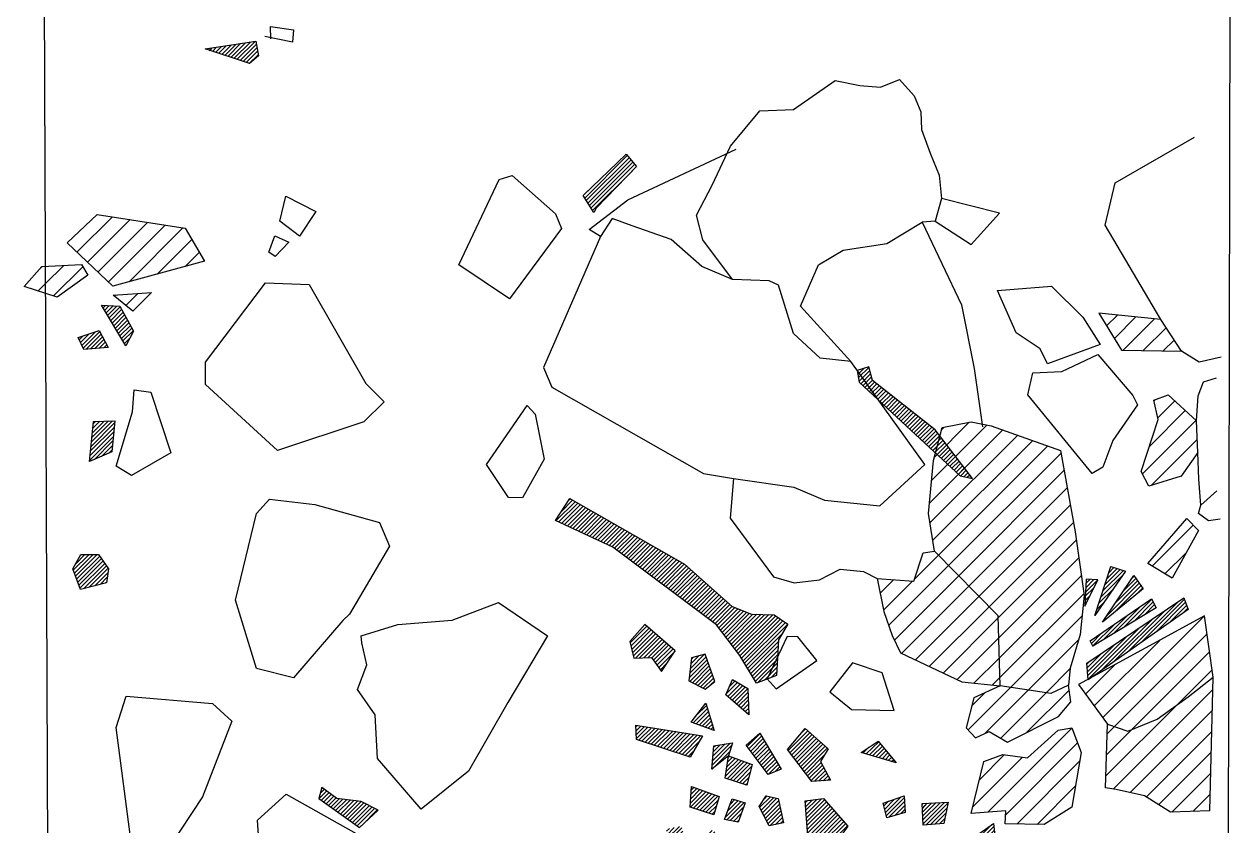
# Model space of a CAD drawing. Header units: metres. Extents: x 0.25 to 1.64, y -20.6 to -15.97.
# Drawn here: x 0.464 to 1.512, y -18.955 to -18.261 of the extents above; entities that cross this region are included whole.
import ezdxf

# ---------------------------------------------------------------- set-up
doc = ezdxf.new("R2010")
doc.units = ezdxf.units.M
doc.header["$LTSCALE"] = 25
doc.header["$MEASUREMENT"] = 0
doc.linetypes.add('STRICHPUNKTX2', pattern=[2, 1, -0.5, 0, -0.5])
doc.layers.get('0').update_dxf_attribs({"linetype": 'CONTINUOUS'})
for name, color, linetype in [('FEUER', 1, 'CONTINUOUS'), ('GRABUNGSGRENZE', 3, 'STRICHPUNKTX2'), ('KNOCHEN', 2, 'CONTINUOUS'), ('KNOCHENSCHRAFF', 2, 'CONTINUOUS'), ('STEINE', 4, 'CONTINUOUS')]:
    doc.layers.add(name, color=color, linetype=linetype)

# ---------------------------------------------------------------- blocks, each defined once
blk = doc.blocks.new('*X0')
at = {"color": 0}
for p, q in [((129.81, -1894.28), (137.09, -1887.01)), ((131.36, -1894.5), (137.58, -1888.28)), ((129.08, -1891.48), (131.26, -1889.29)), ((128.5, -1893.83), (132.81, -1889.51)), ((132.32, -1895.3), (137.76, -1889.87)), ((134.07, -1895.33), (137.4, -1892)), ((132.2, -1906.04), (139.95, -1898.28)), ((133.37, -1906.63), (141.63, -1898.37)), ((135.17, -1906.6), (143.31, -1898.47)), ((137.76, -1905.78), (144.5, -1899.04)), ((139.6, -1905.7), (145.64, -1899.67)), ((141.19, -1905.89), (146.78, -1900.29)), ((132.34, -1904.12), (133.69, -1902.78)), ((142.66, -1906.19), (144.88, -1903.96)), ((145.46, -1905.15), (145.73, -1904.88)), ((145.32, -1907.06), (146.8, -1905.57)), ((128.79, -1911.21), (131.88, -1908.12)), ((129.39, -1912.38), (133.51, -1908.26)), ((135.43, -1913.41), (141.45, -1907.39)), ((135.84, -1911.23), (139.78, -1907.29)), ((136.25, -1909.06), (137.59, -1907.71)), ((136.35, -1914.26), (142.63, -1907.98)), ((130.35, -1913.19), (134.98, -1908.56)), ((132.64, -1912.67), (134.75, -1910.55)), ((138.33, -1914.04), (141.33, -1911.05)), ((127.71, -1926.43), (137.13, -1917.02)), ((127.75, -1924.62), (135.06, -1917.32)), ((128.48, -1927.43), (138.54, -1917.37)), ((128.87, -1921.74), (133, -1917.61)), ((129.98, -1918.86), (130.93, -1917.91)), ((129.26, -1928.43), (138.54, -1919.15)), ((130.03, -1929.42), (137.23, -1922.22)), ((131.52, -1929.7), (135.92, -1925.3)), ((134.5, -1928.48), (134.61, -1928.38))]:
    blk.add_line(p, q, dxfattribs=at)
blk = doc.blocks.new('*X1')
at = {"color": 0}
for p, q in [((139.42, -1851.08), (139.42, -1851.08)), ((140.09, -1852.18), (141.03, -1851.25)), ((140.76, -1853.28), (142.63, -1851.41)), ((141.52, -1854.29), (144.24, -1851.57)), ((143.25, -1854.32), (145.24, -1852.34)), ((144.99, -1854.35), (145.94, -1853.41)), ((144.2, -1858.68), (144.3, -1858.58)), ((144.51, -1860.14), (145.98, -1858.67)), ((143.79, -1862.62), (146.9, -1859.52)), ((143.19, -1865), (147.82, -1860.36)), ((143.94, -1866.01), (147.93, -1862.02)), ((146.51, -1865.21), (146.62, -1865.1)), ((144.04, -1872.98), (147.59, -1869.43)), ((145.14, -1873.65), (146.99, -1871.8)), ((139.77, -1886.09), (148.57, -1877.29)), ((140.78, -1886.85), (148.79, -1878.84)), ((139.02, -1885.07), (144.69, -1879.4)), ((142.3, -1887.1), (149, -1880.4)), ((138.27, -1884.05), (140.8, -1881.53)), ((146.16, -1885), (149.21, -1881.95)), ((128.1, -1887.16), (131.77, -1883.48)), ((128.42, -1885.07), (129.53, -1883.96)), ((129.56, -1887.46), (133.31, -1883.71)), ((130.93, -1887.86), (134.85, -1883.94)), ((133.2, -1887.36), (136.86, -1883.7)), ((140.66, -1892.27), (149.28, -1883.65)), ((140.03, -1891.14), (146.16, -1885)), ((142.12, -1892.58), (149.23, -1885.47)), ((140.09, -1889.31), (142.3, -1887.1)), ((140.15, -1887.48), (140.78, -1886.85)), ((143.51, -1892.96), (149.19, -1887.28)), ((144.59, -1893.64), (149.15, -1889.09)), ((145.72, -1894.28), (149.11, -1890.9)), ((147.55, -1894.22), (149.06, -1892.71))]:
    blk.add_line(p, q, dxfattribs=at)
blk = doc.blocks.new('*X2')
at = {"color": 0}
for p, q in [((124.95, -1865.56), (129.73, -1860.78)), ((125.19, -1863.55), (128.21, -1860.53)), ((125.83, -1861.14), (126.03, -1860.94)), ((124.76, -1867.52), (131.08, -1861.2)), ((124.8, -1869.24), (132.38, -1861.66)), ((125.04, -1870.77), (133.68, -1862.12)), ((125.54, -1872.04), (134.99, -1862.59)), ((126.42, -1872.93), (136.13, -1863.22)), ((127.3, -1873.82), (136.4, -1864.71)), ((128.17, -1874.71), (136.68, -1866.2)), ((129.05, -1875.6), (136.95, -1867.7)), ((129.93, -1876.49), (137.23, -1869.19)), ((130.72, -1877.46), (137.48, -1870.71)), ((123.47, -1874.11), (125.54, -1872.04)), ((130.77, -1879.18), (137.7, -1872.25)), ((121.23, -1878.11), (126.42, -1872.93)), ((120.5, -1875.31), (121.66, -1874.15)), ((120.79, -1876.79), (123.3, -1874.28)), ((121.73, -1879.39), (127.3, -1873.82)), ((122.36, -1880.52), (128.17, -1874.71)), ((130.82, -1880.9), (137.92, -1873.8)), ((123.56, -1881.09), (129.05, -1875.6)), ((130.86, -1882.62), (138.14, -1875.35)), ((124.75, -1881.66), (129.93, -1876.49)), ((125.95, -1882.23), (130.72, -1877.46)), ((131.77, -1883.48), (137.98, -1877.28)), ((127.15, -1882.8), (130.77, -1879.18)), ((133.31, -1883.71), (137.68, -1879.34)), ((128.6, -1883.11), (130.82, -1880.9)), ((134.85, -1883.94), (136.95, -1881.84)), ((130.2, -1883.28), (130.86, -1882.62))]:
    blk.add_line(p, q, dxfattribs=at)
blk = doc.blocks.new('*X3')
at = {"color": 0}
for p, q in [((51.01, -1845.8), (54.07, -1842.74)), ((51.91, -1846.67), (55.6, -1842.99)), ((52.82, -1847.53), (57.12, -1843.23)), ((53.72, -1848.4), (58.65, -1843.47)), ((55.51, -1848.37), (60.17, -1843.71)), ((57.94, -1847.71), (60.94, -1844.71)), ((60.37, -1847.05), (61.6, -1845.82)), ((47.7, -1847.34), (48.01, -1847.04)), ((48.26, -1848.55), (49.86, -1846.95)), ((48.99, -1849.59), (51.51, -1847.07)), ((47.65, -1849.16), (48.26, -1848.55)), ((54.27, -1849.62), (54.38, -1849.51)), ((55.24, -1850.41), (56.27, -1849.39)), ((88.58, -1908.99), (89.42, -1908.15)), ((89.4, -1909.95), (91.34, -1908.01)), ((91.27, -1909.84), (91.31, -1909.8))]:
    blk.add_line(p, q, dxfattribs=at)
blk = doc.blocks.new('*X10')
at = {"color": 0}
for p, q in [((107.21, -1884), (108.16, -1883.06)), ((107.47, -1883.39), (107.93, -1882.93)), ((107.31, -1884.26), (108.38, -1883.18)), ((107.5, -1884.42), (108.61, -1883.31)), ((107.69, -1884.59), (108.83, -1883.44)), ((107.87, -1884.75), (109.05, -1883.58)), ((108.06, -1884.92), (109.06, -1883.92)), ((104.62, -1885.88), (105.48, -1885.03)), ((108.25, -1885.08), (109.08, -1884.26)), ((108.44, -1885.24), (109.09, -1884.59)), ((108.63, -1885.41), (109.11, -1884.93)), ((108.82, -1885.57), (109.13, -1885.27)), ((104.32, -1886.54), (105.56, -1885.3)), ((104.58, -1886.64), (105.65, -1885.57)), ((104.84, -1886.73), (105.73, -1885.84)), ((105.1, -1886.82), (105.81, -1886.11)), ((109.01, -1885.74), (109.14, -1885.61)), ((99.36, -1886.9), (99.49, -1886.77)), ((99.38, -1887.24), (99.79, -1886.82)), ((99.39, -1887.58), (100.1, -1886.87)), ((99.41, -1887.91), (100.41, -1886.92)), ((99.63, -1888.05), (100.71, -1886.97)), ((99.89, -1888.14), (101.02, -1887.01)), ((100.16, -1888.22), (101.32, -1887.06)), ((100.43, -1888.31), (101.63, -1887.11)), ((100.69, -1888.4), (101.93, -1887.16)), ((100.96, -1888.48), (102.24, -1887.21)), ((101.23, -1888.57), (102.55, -1887.25)), ((101.49, -1888.66), (102.85, -1887.3)), ((101.76, -1888.75), (103.16, -1887.35)), ((105.36, -1886.91), (105.9, -1886.38)), ((105.62, -1887.01), (105.98, -1886.65)), ((105.88, -1887.1), (106.06, -1886.92)), ((106.14, -1887.19), (106.14, -1887.19)), ((112.53, -1888.93), (114.24, -1887.23)), ((113.58, -1887.53), (114.05, -1887.06)), ((102.03, -1888.83), (103.46, -1887.4)), ((102.29, -1888.92), (103.77, -1887.44)), ((102.56, -1889.01), (104.07, -1887.49)), ((102.83, -1889.09), (104.38, -1887.54)), ((103.09, -1889.18), (104.69, -1887.59)), ((103.36, -1889.27), (104.99, -1887.64)), ((103.63, -1889.36), (104.86, -1888.12)), ((106.01, -1889.8), (107.51, -1888.3)), ((106.03, -1889.42), (107.09, -1888.36)), ((108.99, -1888.58), (110.1, -1887.48)), ((109.14, -1888.79), (110.23, -1887.7)), ((109.3, -1888.99), (110.36, -1887.92)), ((109.45, -1889.19), (110.49, -1888.14)), ((109.6, -1889.39), (110.63, -1888.37)), ((112.69, -1889.13), (114.42, -1887.4)), ((112.84, -1889.33), (114.61, -1887.56)), ((112.99, -1889.53), (114.8, -1887.73)), ((113.14, -1889.74), (114.98, -1887.9)), ((113.3, -1889.94), (115.17, -1888.06)), ((113.45, -1890.14), (115.36, -1888.23)), ((113.6, -1890.34), (115.54, -1888.4)), ((119.3, -1889.23), (120.37, -1888.17)), ((119.57, -1889.32), (120.53, -1888.36)), ((103.89, -1889.44), (104.37, -1888.97)), ((105.96, -1890.56), (107.49, -1889.03)), ((105.98, -1890.18), (107.65, -1888.51)), ((106.06, -1889.04), (106.67, -1888.43)), ((106.09, -1888.66), (106.25, -1888.5)), ((107.36, -1889.51), (107.45, -1889.42)), ((109.75, -1889.6), (110.76, -1888.59)), ((109.9, -1889.8), (110.89, -1888.81)), ((110.05, -1890), (111.02, -1889.03)), ((110.2, -1890.2), (111.15, -1889.25)), ((113.76, -1890.54), (115.73, -1888.56)), ((113.91, -1890.74), (115.92, -1888.73)), ((114.06, -1890.94), (115.68, -1889.32)), ((119.03, -1889.15), (119.52, -1888.66)), ((119.85, -1889.4), (120.69, -1888.56)), ((120.12, -1889.48), (120.84, -1888.75)), ((120.39, -1889.56), (121, -1888.95)), ((120.66, -1889.65), (121.16, -1889.14)), ((120.93, -1889.73), (121.32, -1889.34)), ((107.1, -1891.19), (108.49, -1889.8)), ((107.16, -1890.77), (108.23, -1889.7)), ((107.23, -1890.35), (107.97, -1889.61)), ((107.25, -1891.38), (108.74, -1889.89)), ((107.29, -1889.93), (107.71, -1889.51)), ((107.52, -1891.47), (109, -1889.99)), ((107.79, -1891.56), (109.26, -1890.09)), ((108.06, -1891.64), (109.37, -1890.32)), ((110.35, -1890.41), (111.28, -1889.47)), ((110.5, -1890.61), (111.42, -1889.7)), ((110.65, -1890.81), (111.55, -1889.92)), ((110.82, -1891), (111.68, -1890.14)), ((111.42, -1890.76), (111.81, -1890.36)), ((114.22, -1891.14), (115.39, -1889.97)), ((114.37, -1891.34), (115.51, -1890.2)), ((114.52, -1891.54), (115.63, -1890.43)), ((121.2, -1889.81), (121.48, -1889.53)), ((121.47, -1889.89), (121.64, -1889.73)), ((121.75, -1889.97), (121.8, -1889.92)), ((108.32, -1891.73), (109.25, -1890.8)), ((108.59, -1891.81), (109.13, -1891.27)), ((114.82, -1891.6), (115.76, -1890.66)), ((115.2, -1891.57), (115.88, -1890.89)), ((115.58, -1891.55), (116, -1891.12)), ((115.95, -1891.52), (116.13, -1891.35)), ((71.94, -1893.11), (72.6, -1892.45)), ((72.04, -1892.66), (72.4, -1892.3)), ((72.14, -1893.26), (72.81, -1892.59)), ((72.16, -1892.18), (72.19, -1892.15)), ((104.09, -1893.49), (105.17, -1892.41)), ((104.09, -1893.84), (105.43, -1892.5)), ((104.11, -1893.11), (104.91, -1892.31)), ((104.13, -1892.74), (104.65, -1892.22)), ((104.15, -1892.36), (104.39, -1892.13)), ((104.36, -1893.93), (105.69, -1892.59)), ((108.86, -1891.9), (109.01, -1891.75)), ((72.35, -1893.41), (73.01, -1892.74)), ((72.56, -1893.55), (73.22, -1892.89)), ((72.77, -1893.7), (73.42, -1893.04)), ((72.97, -1893.85), (73.7, -1893.12)), ((73.18, -1893.99), (74.01, -1893.16)), ((73.39, -1894.14), (74.33, -1893.2)), ((73.59, -1894.28), (74.64, -1893.24)), ((73.8, -1894.43), (74.96, -1893.27)), ((74.01, -1894.58), (75.27, -1893.31)), ((74.22, -1894.72), (75.59, -1893.35)), ((74.42, -1894.87), (75.83, -1893.47)), ((74.63, -1895.02), (76.06, -1893.59)), ((104.62, -1894.01), (105.95, -1892.69)), ((104.89, -1894.1), (106.21, -1892.78)), ((105.16, -1894.18), (106.47, -1892.87)), ((105.43, -1894.27), (106.48, -1893.22)), ((107.1, -1894.72), (108.47, -1893.35)), ((107.23, -1894.94), (108.73, -1893.44)), ((107.31, -1894.16), (108.2, -1893.27)), ((107.51, -1893.6), (107.93, -1893.18)), ((110.09, -1893.85), (111.01, -1892.93)), ((110.21, -1894.09), (111.29, -1893)), ((110.33, -1894.32), (111.57, -1893.07)), ((110.45, -1894.55), (111.71, -1893.29)), ((110.48, -1893.11), (110.72, -1892.86)), ((110.57, -1894.79), (111.78, -1893.58)), ((114.03, -1893.44), (114.2, -1893.27)), ((114.06, -1893.77), (114.61, -1893.22)), ((114.08, -1894.1), (115.02, -1893.17)), ((114.11, -1894.43), (115.42, -1893.11)), ((114.13, -1894.76), (115.69, -1893.2)), ((114.16, -1895.09), (115.86, -1893.38)), ((114.18, -1895.41), (116.03, -1893.57)), ((120.82, -1893.73), (121.22, -1893.33)), ((120.89, -1894.02), (121.75, -1893.15)), ((120.95, -1894.3), (122.28, -1892.97)), ((121.02, -1894.58), (122.6, -1893.01)), ((121.26, -1894.7), (122.61, -1893.35)), ((124.13, -1893.6), (124.21, -1893.52)), ((124.15, -1893.94), (124.58, -1893.5)), ((124.17, -1894.27), (124.95, -1893.49)), ((124.19, -1894.6), (125.32, -1893.47)), ((124.2, -1894.94), (125.69, -1893.45)), ((124.22, -1895.27), (126.06, -1893.43)), ((124.46, -1895.39), (126.35, -1893.5)), ((74.84, -1895.16), (76.29, -1893.71)), ((75.04, -1895.31), (76.53, -1893.83)), ((75.25, -1895.45), (76.76, -1893.95)), ((75.62, -1895.44), (76.99, -1894.07)), ((105.69, -1894.36), (106.34, -1893.71)), ((105.96, -1894.44), (106.2, -1894.21)), ((107.52, -1895), (108.68, -1893.85)), ((107.81, -1895.07), (108.48, -1894.4)), ((110.69, -1895.02), (111.84, -1893.87)), ((110.81, -1895.25), (111.91, -1894.15)), ((110.98, -1895.43), (111.97, -1894.44)), ((114.21, -1895.74), (116.19, -1893.76)), ((114.23, -1896.07), (116.36, -1893.95)), ((114.26, -1896.4), (116.52, -1894.14)), ((114.3, -1896.72), (116.69, -1894.33)), ((114.62, -1896.74), (116.85, -1894.51)), ((121.76, -1894.56), (122.62, -1893.69)), ((122.26, -1894.41), (122.64, -1894.03)), ((124.84, -1895.36), (126.27, -1893.93)), ((125.23, -1895.32), (126.19, -1894.37)), ((102.02, -1895.91), (102.26, -1895.68)), ((102.07, -1896.22), (102.69, -1895.59)), ((102.11, -1896.52), (103.13, -1895.5)), ((102.16, -1896.83), (103.35, -1895.64)), ((108.11, -1895.13), (108.28, -1894.95)), ((111.43, -1895.34), (112.04, -1894.73)), ((111.88, -1895.25), (112.1, -1895.02)), ((114.95, -1896.77), (117.02, -1894.7)), ((115.28, -1896.8), (117.18, -1894.89)), ((115.6, -1896.82), (117.35, -1895.08)), ((115.93, -1896.85), (117.51, -1895.27)), ((116.26, -1896.88), (117.68, -1895.46)), ((125.62, -1895.29), (126.1, -1894.81)), ((126.01, -1895.26), (126.02, -1895.25)), ((126.69, -1899.17), (130.34, -1895.52)), ((127.1, -1898.41), (130.16, -1895.34)), ((102.21, -1897.13), (103.42, -1895.93)), ((102.4, -1897.3), (103.49, -1896.21)), ((102.78, -1897.27), (103.56, -1896.5)), ((103.16, -1897.24), (103.62, -1896.78)), ((105.37, -1896.8), (106.19, -1895.98)), ((105.59, -1896.94), (106.41, -1896.11)), ((105.62, -1896.2), (105.96, -1895.86)), ((105.8, -1897.08), (106.64, -1896.24)), ((106.01, -1897.22), (106.86, -1896.37)), ((106.23, -1897.36), (107.09, -1896.5)), ((106.44, -1897.5), (107.31, -1896.63)), ((106.66, -1897.64), (107.54, -1896.76)), ((116.58, -1896.9), (116.95, -1896.53)), ((125.35, -1898.39), (127.02, -1896.72)), ((126.1, -1900.47), (130.41, -1896.15)), ((126.16, -1897.94), (127.83, -1896.26)), ((126.29, -1899.93), (130.38, -1895.84)), ((126.29, -1900.63), (130.45, -1896.47)), ((126.96, -1897.49), (127.89, -1896.56)), ((127.5, -1897.65), (128.93, -1896.22)), ((103.54, -1897.22), (103.69, -1897.07)), ((107.11, -1897.53), (107.76, -1896.88)), ((112.47, -1898.54), (113.2, -1897.81)), ((112.6, -1898.05), (112.92, -1897.74)), ((120.6, -1897.84), (120.94, -1897.5)), ((120.7, -1898.09), (121.43, -1897.36)), ((120.8, -1898.34), (121.93, -1897.22)), ((120.9, -1898.6), (122.42, -1897.08)), ((121, -1898.85), (122.91, -1896.94)), ((121.1, -1899.1), (123.11, -1897.09)), ((121.39, -1899.17), (123.18, -1897.38)), ((122.32, -1898.59), (123.25, -1897.66)), ((125.03, -1898.01), (125.39, -1897.64)), ((125.07, -1898.31), (126.2, -1897.18)), ((127.76, -1897.04), (127.86, -1896.94)), ((112.39, -1898.97), (113.49, -1897.88)), ((112.68, -1899.04), (113.77, -1897.94)), ((112.97, -1899.1), (114.06, -1898.01)), ((113.27, -1899.16), (114.35, -1898.08)), ((113.56, -1899.22), (114.63, -1898.15)), ((113.85, -1899.28), (114.92, -1898.22)), ((114.14, -1899.34), (115.2, -1898.28)), ((114.43, -1899.41), (115.49, -1898.35)), ((114.73, -1899.47), (115.58, -1898.61)), ((117.02, -1900), (118.34, -1898.68)), ((117.1, -1899.57), (118.11, -1898.56)), ((117.18, -1899.14), (117.87, -1898.45)), ((117.26, -1898.71), (117.63, -1898.33)), ((117.33, -1898.27), (117.4, -1898.21)), ((117.38, -1899.99), (118.58, -1898.8)), ((123.26, -1898), (123.32, -1897.95)), ((124.65, -1904.74), (131.39, -1898.01)), ((124.84, -1904.91), (131.54, -1898.21)), ((125.03, -1905.08), (131.7, -1898.41)), ((125.21, -1905.25), (131.85, -1898.6)), ((125.83, -1904.98), (132.01, -1898.8)), ((126.48, -1900.79), (128.83, -1898.44)), ((103.84, -1900.46), (104.99, -1899.3)), ((103.85, -1900.09), (104.59, -1899.36)), ((103.87, -1899.72), (104.18, -1899.41)), ((104.05, -1900.59), (105.4, -1899.25)), ((104.32, -1900.68), (105.4, -1899.6)), ((115.02, -1899.53), (115.36, -1899.19)), ((117.93, -1899.8), (118.81, -1898.91)), ((118.47, -1899.61), (119.05, -1899.03)), ((119.01, -1899.42), (119.29, -1899.15)), ((121.99, -1900.69), (123.19, -1899.49)), ((122.08, -1900.95), (123.49, -1899.54)), ((122.32, -1900.01), (122.88, -1899.44)), ((122.33, -1901.05), (123.79, -1899.59)), ((122.58, -1901.16), (124.1, -1899.64)), ((122.84, -1901.26), (124.4, -1899.69)), ((126.5, -1904.67), (132.16, -1899)), ((130.41, -1901.11), (132.32, -1899.2)), ((104.58, -1900.78), (105.33, -1900.03)), ((104.84, -1900.87), (105.25, -1900.46)), ((105.11, -1900.96), (105.18, -1900.88)), ((105.47, -1903.07), (108.33, -1900.21)), ((105.72, -1903.17), (108.41, -1900.48)), ((105.98, -1903.27), (108.5, -1900.74)), ((117.04, -1903.87), (120.62, -1900.29)), ((117.36, -1903.91), (120.84, -1900.43)), ((117.56, -1904.41), (121.19, -1900.78)), ((117.68, -1903.94), (121.05, -1900.56)), ((119.53, -1901.03), (120.4, -1900.15)), ((123.09, -1901.36), (124.29, -1900.15)), ((123.34, -1901.46), (124.11, -1900.69)), ((124.47, -1904.58), (128.48, -1900.56)), ((126.68, -1900.95), (126.89, -1900.74)), ((105.22, -1902.96), (106.68, -1901.51)), ((106.23, -1903.37), (108.59, -1901.01)), ((106.48, -1903.47), (108.67, -1901.28)), ((106.74, -1903.57), (108.76, -1901.55)), ((106.99, -1903.67), (108.84, -1901.81)), ((123.09, -1903.83), (125.24, -1901.69)), ((123.22, -1904.06), (125.51, -1901.76)), ((123.49, -1904.14), (125.79, -1901.84)), ((123.59, -1901.56), (123.93, -1901.22)), ((123.77, -1904.22), (126.06, -1901.92)), ((123.93, -1902.64), (124.96, -1901.61)), ((104.97, -1902.86), (104.98, -1902.85)), ((107.24, -1903.77), (108.93, -1902.08)), ((107.5, -1903.87), (109.02, -1902.35)), ((108.57, -1903.15), (109.1, -1902.62)), ((115.44, -1903.7), (116.62, -1902.53)), ((115.54, -1903.25), (116.26, -1902.53)), ((115.67, -1902.77), (115.91, -1902.53)), ((115.76, -1903.74), (116.97, -1902.53)), ((116.08, -1903.77), (117.33, -1902.52)), ((116.4, -1903.81), (117.68, -1902.52)), ((116.63, -1906.4), (120.88, -1902.15)), ((116.72, -1903.84), (118.15, -1902.41)), ((116.94, -1905.74), (120.2, -1902.48)), ((117, -1906.39), (120.96, -1902.43)), ((117.25, -1905.08), (119.3, -1903.03)), ((117.57, -1906.17), (121.03, -1902.71)), ((118.14, -1905.95), (121.11, -1902.98)), ((127.16, -1904.36), (129.16, -1902.35)), ((127.82, -1904.05), (129.21, -1902.66)), ((128.48, -1903.74), (129.25, -1902.97)), ((118.72, -1905.73), (121.19, -1903.26)), ((120.13, -1904.67), (121.27, -1903.53)), ((124.04, -1904.3), (125.07, -1903.26)), ((124.28, -1904.41), (125.43, -1903.26)), ((129.14, -1903.44), (129.29, -1903.28))]:
    blk.add_line(p, q, dxfattribs=at)
blk = doc.blocks.new('*X11')
at = {"color": 0}
for p, q in [((118.57, -1856.38), (119.09, -1855.86)), ((118.61, -1856.69), (119.54, -1855.76)), ((118.52, -1856.08), (118.58, -1856.02)), ((118.66, -1857), (119.62, -1856.04)), ((118.82, -1857.19), (119.69, -1856.32)), ((119, -1857.36), (119.76, -1856.6)), ((119.18, -1857.53), (119.84, -1856.88)), ((119.37, -1857.7), (120.03, -1857.04)), ((119.55, -1857.88), (120.22, -1857.2)), ((119.73, -1858.05), (120.42, -1857.36)), ((119.91, -1858.22), (120.62, -1857.51)), ((120.1, -1858.39), (120.82, -1857.67)), ((120.28, -1858.56), (121.01, -1857.82)), ((120.46, -1858.73), (121.21, -1857.98)), ((120.65, -1858.9), (121.41, -1858.14)), ((120.83, -1859.07), (121.61, -1858.29)), ((121.01, -1859.24), (121.81, -1858.45)), ((121.2, -1859.41), (122, -1858.6)), ((121.38, -1859.58), (122.2, -1858.76)), ((121.56, -1859.75), (122.4, -1858.91)), ((121.74, -1859.92), (122.6, -1859.07)), ((121.93, -1860.09), (122.79, -1859.23)), ((122.11, -1860.26), (122.99, -1859.38)), ((122.29, -1860.43), (123.19, -1859.54)), ((122.48, -1860.6), (123.39, -1859.69)), ((122.66, -1860.77), (123.59, -1859.85)), ((122.84, -1860.95), (123.78, -1860.01)), ((123.03, -1861.12), (123.98, -1860.16)), ((123.21, -1861.29), (124.18, -1860.32)), ((123.39, -1861.46), (124.38, -1860.47)), ((123.57, -1861.63), (124.57, -1860.63)), ((123.76, -1861.8), (124.77, -1860.78)), ((123.94, -1861.97), (124.97, -1860.94)), ((124.12, -1862.14), (125.17, -1861.1)), ((124.31, -1862.31), (125.34, -1861.27)), ((124.49, -1862.48), (125.49, -1861.48)), ((124.68, -1862.65), (125.65, -1861.68)), ((124.86, -1862.82), (125.8, -1861.88)), ((125.05, -1862.98), (125.95, -1862.08)), ((125.23, -1863.15), (126.11, -1862.28)), ((125.42, -1863.32), (126.26, -1862.48)), ((125.6, -1863.49), (126.41, -1862.68)), ((125.79, -1863.66), (126.57, -1862.88)), ((125.97, -1863.83), (126.72, -1863.08)), ((126.16, -1864), (126.87, -1863.28)), ((126.34, -1864.16), (127.03, -1863.48)), ((126.53, -1864.33), (127.18, -1863.68)), ((126.71, -1864.5), (127.33, -1863.88)), ((126.9, -1864.67), (127.48, -1864.08)), ((127.08, -1864.84), (127.64, -1864.28)), ((127.27, -1865.01), (127.79, -1864.48)), ((127.47, -1865.16), (127.94, -1864.68)), ((127.76, -1865.23), (128.1, -1864.88)), ((128.04, -1865.29), (128.25, -1865.08)), ((128.33, -1865.36), (128.4, -1865.29)), ((92.47, -1869.04), (94.12, -1867.4)), ((92.92, -1868.24), (93.89, -1867.27)), ((93.57, -1867.24), (93.67, -1867.14)), ((92.71, -1869.15), (94.34, -1867.53)), ((92.96, -1869.27), (94.57, -1867.65)), ((93.2, -1869.38), (94.79, -1867.78)), ((93.44, -1869.49), (95.02, -1867.91)), ((93.68, -1869.61), (95.24, -1868.04)), ((93.92, -1869.72), (95.47, -1868.17)), ((94.16, -1869.83), (95.69, -1868.3)), ((94.4, -1869.95), (95.91, -1868.43)), ((94.64, -1870.06), (96.14, -1868.56)), ((94.88, -1870.17), (96.36, -1868.69)), ((95.12, -1870.28), (96.59, -1868.81)), ((95.36, -1870.4), (96.81, -1868.94)), ((95.6, -1870.51), (97.04, -1869.07)), ((95.84, -1870.62), (97.26, -1869.2)), ((96.08, -1870.74), (97.49, -1869.33)), ((96.32, -1870.85), (97.71, -1869.46)), ((96.56, -1870.96), (97.94, -1869.59)), ((96.8, -1871.08), (98.16, -1869.72)), ((97.04, -1871.19), (98.39, -1869.85)), ((97.28, -1871.3), (98.61, -1869.97)), ((97.5, -1871.44), (98.84, -1870.1)), ((97.7, -1871.59), (99.06, -1870.23)), ((97.9, -1871.74), (99.28, -1870.36)), ((98.11, -1871.89), (99.51, -1870.49)), ((98.31, -1872.05), (99.73, -1870.62)), ((98.51, -1872.2), (99.96, -1870.75)), ((98.71, -1872.35), (100.18, -1870.88)), ((98.91, -1872.5), (100.41, -1871.01)), ((99.12, -1872.65), (100.63, -1871.13)), ((99.32, -1872.8), (100.86, -1871.26)), ((99.52, -1872.96), (101.08, -1871.39)), ((99.72, -1873.11), (101.31, -1871.52)), ((99.92, -1873.26), (101.53, -1871.65)), ((100.13, -1873.41), (101.76, -1871.78)), ((100.33, -1873.56), (101.98, -1871.91)), ((100.53, -1873.71), (102.2, -1872.04)), ((100.73, -1873.86), (102.43, -1872.17)), ((100.93, -1874.02), (102.65, -1872.29)), ((101.14, -1874.17), (102.88, -1872.42)), ((101.34, -1874.32), (103.1, -1872.55)), ((101.54, -1874.47), (103.33, -1872.68)), ((101.74, -1874.62), (103.55, -1872.81)), ((101.94, -1874.77), (103.74, -1872.98)), ((102.15, -1874.93), (103.93, -1873.14)), ((102.35, -1875.08), (104.12, -1873.31)), ((102.55, -1875.23), (104.3, -1873.47)), ((102.75, -1875.38), (104.49, -1873.64)), ((139.77, -1875.13), (141.54, -1873.36)), ((139.94, -1874.61), (141.27, -1873.28)), ((140.11, -1874.09), (141, -1873.19)), ((140.27, -1873.57), (140.73, -1873.11)), ((140.44, -1873.05), (140.46, -1873.02)), ((102.95, -1875.53), (104.68, -1873.81)), ((103.16, -1875.68), (104.87, -1873.97)), ((103.36, -1875.83), (105.05, -1874.14)), ((103.56, -1875.99), (105.24, -1874.3)), ((103.76, -1876.14), (105.43, -1874.47)), ((103.96, -1876.29), (105.62, -1874.63)), ((138.26, -1875.22), (139.32, -1874.17)), ((138.28, -1874.85), (139, -1874.13)), ((138.29, -1874.49), (138.67, -1874.11)), ((138.31, -1874.12), (138.33, -1874.1)), ((139.6, -1875.65), (141.5, -1873.76)), ((140.13, -1877.25), (142.92, -1874.46)), ((140.63, -1877.1), (143.06, -1874.67)), ((140.84, -1876.18), (142.77, -1874.25)), ((141.55, -1875.12), (142.63, -1874.04)), ((142.26, -1874.06), (142.48, -1873.84)), ((104.17, -1876.44), (105.81, -1874.8)), ((104.37, -1876.59), (105.99, -1874.97)), ((104.57, -1876.74), (106.18, -1875.13)), ((104.77, -1876.9), (106.37, -1875.3)), ((104.97, -1877.05), (106.56, -1875.46)), ((105.18, -1877.2), (106.74, -1875.63)), ((105.38, -1877.35), (106.93, -1875.8)), ((138.23, -1875.96), (138.65, -1875.54)), ((138.25, -1875.59), (138.99, -1874.85)), ((139.43, -1876.18), (140.71, -1874.9)), ((142.55, -1875.53), (143.21, -1874.88)), ((143.12, -1879.56), (146.83, -1875.85)), ((105.58, -1877.5), (107.12, -1875.96)), ((105.78, -1877.65), (107.31, -1876.13)), ((105.98, -1877.8), (107.49, -1876.29)), ((106.19, -1877.96), (107.68, -1876.46)), ((106.37, -1878.12), (107.93, -1876.57)), ((106.53, -1878.32), (108.18, -1876.66)), ((106.68, -1878.52), (108.44, -1876.76)), ((106.84, -1878.72), (108.69, -1876.86)), ((138.22, -1876.33), (138.32, -1876.23)), ((139.26, -1876.7), (139.93, -1876.03)), ((140.66, -1878.84), (143.03, -1876.47)), ((140.73, -1881.24), (145.18, -1876.8)), ((141.55, -1878.3), (144, -1875.85)), ((141.92, -1880.4), (146.27, -1876.06)), ((142.45, -1877.76), (144.12, -1876.08)), ((143.34, -1877.21), (144.24, -1876.31)), ((144.24, -1876.67), (144.37, -1876.54)), ((144.31, -1878.72), (146.93, -1876.11)), ((145.5, -1877.88), (147.02, -1876.37)), ((146.7, -1877.04), (147.11, -1876.63)), ((106.99, -1878.92), (108.95, -1876.96)), ((107.14, -1879.12), (109.2, -1877.06)), ((107.3, -1879.32), (109.48, -1877.14)), ((107.45, -1879.52), (109.83, -1877.14)), ((107.61, -1879.72), (110.17, -1877.15)), ((107.76, -1879.92), (110.52, -1877.16)), ((107.92, -1880.12), (110.86, -1877.17)), ((108.07, -1880.31), (111.21, -1877.18)), ((108.22, -1880.51), (111.46, -1877.28)), ((108.38, -1880.71), (111.67, -1877.42)), ((108.51, -1880.94), (111.88, -1877.56)), ((108.64, -1881.16), (112.09, -1877.71)), ((108.77, -1881.38), (112.3, -1877.85)), ((139.1, -1877.22), (139.14, -1877.17)), ((139.53, -1882.09), (144.08, -1877.54)), ((139.76, -1879.38), (141.9, -1877.24)), ((98.86, -1879.63), (100.31, -1878.17)), ((98.93, -1879.91), (100.5, -1878.34)), ((99, -1880.19), (100.69, -1878.5)), ((99.07, -1880.47), (100.88, -1878.67)), ((99.14, -1880.76), (101.07, -1878.83)), ((108.91, -1881.6), (112.48, -1878.02)), ((109.04, -1881.82), (111.98, -1878.88)), ((138.48, -1882.78), (142.99, -1878.27)), ((138.77, -1879.66), (139.64, -1878.79)), ((138.88, -1879.91), (140.77, -1878.02)), ((99.32, -1880.93), (101.26, -1879)), ((99.69, -1880.92), (101.44, -1879.16)), ((100.05, -1880.91), (101.63, -1879.33)), ((100.42, -1880.89), (101.82, -1879.49)), ((100.75, -1880.92), (102.01, -1879.66)), ((100.89, -1881.13), (102.2, -1879.82)), ((101.04, -1881.33), (102.39, -1879.99)), ((109.17, -1882.04), (111.68, -1879.53)), ((109.3, -1882.26), (111.66, -1879.9)), ((138.43, -1882.12), (140.8, -1879.75)), ((138.46, -1882.45), (141.9, -1879.01)), ((101.19, -1881.54), (102.57, -1880.15)), ((101.34, -1881.75), (102.75, -1880.33)), ((104.03, -1882.24), (105.44, -1880.83)), ((104.08, -1881.83), (105.27, -1880.64)), ((104.13, -1881.43), (104.79, -1880.77)), ((104.18, -1881.02), (104.31, -1880.89)), ((109.44, -1882.48), (111.64, -1880.28)), ((109.57, -1882.7), (111.63, -1880.65)), ((109.7, -1882.92), (111.61, -1881.02)), ((138.41, -1881.79), (139.71, -1880.49)), ((101.48, -1881.95), (102.08, -1881.35)), ((103.97, -1882.64), (105.53, -1881.09)), ((104.02, -1882.95), (105.62, -1881.35)), ((104.25, -1883.07), (105.71, -1881.61)), ((104.49, -1883.19), (105.8, -1881.87)), ((109.92, -1883.06), (111.59, -1881.39)), ((110.5, -1882.84), (111.57, -1881.76)), ((111.07, -1882.62), (111.56, -1882.13)), ((138.39, -1881.47), (138.62, -1881.23)), ((104.73, -1883.3), (105.9, -1882.13)), ((104.96, -1883.42), (105.99, -1882.4)), ((105.2, -1883.54), (106.08, -1882.66)), ((105.89, -1883.2), (106.17, -1882.92))]:
    blk.add_line(p, q, dxfattribs=at)
blk = doc.blocks.new('*X12')
at = {"color": 0}
for p, q in [((64.59, -1829.04), (66.01, -1827.62)), ((64.85, -1829.13), (66.43, -1827.56)), ((62.2, -1828.25), (62.25, -1828.2)), ((62.46, -1828.34), (62.67, -1828.14)), ((62.73, -1828.43), (63.08, -1828.07)), ((62.99, -1828.52), (63.5, -1828.01)), ((63.26, -1828.6), (63.92, -1827.94)), ((63.53, -1828.69), (64.34, -1827.88)), ((63.79, -1828.78), (64.76, -1827.82)), ((64.06, -1828.87), (65.17, -1827.75)), ((64.32, -1828.96), (65.59, -1827.69)), ((65.12, -1829.22), (66.53, -1827.81)), ((65.39, -1829.31), (66.58, -1828.11)), ((65.65, -1829.39), (66.63, -1828.41)), ((65.92, -1829.48), (66.68, -1828.72)), ((94.94, -1841.12), (98.62, -1837.44)), ((95.07, -1841.34), (98.78, -1837.63)), ((95.21, -1841.56), (98.95, -1837.82)), ((95.35, -1841.77), (99.11, -1838.01)), ((95.48, -1841.99), (99.28, -1838.2)), ((95.62, -1842.21), (99.06, -1838.77)), ((94.8, -1840.9), (95.23, -1840.47)), ((53.13, -1850.4), (53.14, -1850.39)), ((53.27, -1850.62), (53.47, -1850.41)), ((53.4, -1850.84), (53.8, -1850.43)), ((53.53, -1851.06), (54.14, -1850.46)), ((53.66, -1851.28), (54.47, -1850.48)), ((53.8, -1851.5), (54.75, -1850.55)), ((53.93, -1851.72), (54.87, -1850.78)), ((54.06, -1851.95), (55, -1851.01)), ((54.19, -1852.17), (55.12, -1851.24)), ((54.33, -1852.39), (55.25, -1851.46)), ((54.46, -1852.61), (55.38, -1851.69)), ((51.43, -1853.87), (52.6, -1852.7)), ((51.55, -1854.1), (52.98, -1852.67)), ((54.59, -1852.83), (55.5, -1851.92)), ((54.72, -1853.05), (55.63, -1852.15)), ((54.85, -1853.27), (55.75, -1852.37)), ((54.99, -1853.49), (55.88, -1852.6)), ((51.2, -1853.4), (51.53, -1853.06)), ((51.31, -1853.63), (52.07, -1852.88)), ((51.8, -1854.21), (53.1, -1852.91)), ((52.18, -1854.18), (53.22, -1853.14)), ((52.56, -1854.15), (53.34, -1853.37)), ((52.94, -1854.12), (53.46, -1853.6)), ((53.33, -1854.09), (53.58, -1853.84)), ((55.12, -1853.72), (55.56, -1853.27)), ((52.19, -1863.01), (54.23, -1860.97)), ((52.23, -1862.62), (54.26, -1860.58)), ((52.27, -1862.22), (54.09, -1860.4)), ((52.31, -1861.83), (53.73, -1860.41)), ((52.35, -1861.44), (53.37, -1860.42)), ((52.38, -1861.05), (53, -1860.43)), ((52.42, -1860.65), (52.64, -1860.44)), ((52.11, -1863.8), (54.16, -1861.75)), ((52.15, -1863.4), (54.19, -1861.36)), ((52.52, -1863.74), (54.12, -1862.14)), ((53.14, -1863.48), (54.09, -1862.53)), ((53.75, -1863.22), (54.05, -1862.92)), ((50.69, -1873.34), (52.06, -1871.98)), ((50.79, -1873.6), (52.41, -1871.98)), ((50.87, -1872.81), (51.7, -1871.98)), ((50.89, -1873.86), (52.77, -1871.98)), ((50.98, -1874.12), (52.98, -1872.12)), ((51.08, -1874.37), (53.13, -1872.32)), ((51.17, -1874.63), (53.28, -1872.53)), ((51.27, -1874.89), (53.42, -1872.74)), ((51.59, -1874.92), (53.57, -1872.94)), ((52.06, -1874.8), (53.72, -1873.15)), ((52.54, -1874.68), (53.7, -1873.52)), ((53.01, -1874.56), (53.63, -1873.94)), ((53.48, -1874.44), (53.56, -1874.36))]:
    blk.add_line(p, q, dxfattribs=at)

msp = doc.modelspace()

# ---------------------------------------------------------------- linework, layer by layer
at = {"layer": 'FEUER'}
msp.add_lwpolyline([(1.4903, -18.9417), (1.493, -18.8259), (1.4857, -18.7728)], dxfattribs=at)
at = {"layer": 'GRABUNGSGRENZE'}
for points in [[(0.4743, -16.2604), (0.4905, -20.5987)], [(1.5118, -16.3041), (1.5024, -20.6026)]]:
    msp.add_lwpolyline(points, dxfattribs=at)
at = {"layer": 'KNOCHEN'}
for points in [[(0.6777, -18.2734), (0.6776, -18.2627), (0.6975, -18.2657), (0.6966, -18.2764), (0.6726, -18.2714)], [(0.6211, -18.2822), (0.6649, -18.2755), (0.667, -18.2882), (0.6594, -18.2949), (0.6211, -18.2822)], [(0.5523, -18.5391), (0.5313, -18.5039), (0.5471, -18.5049), (0.5589, -18.5263), (0.5523, -18.5391)], [(0.537, -18.5407), (0.5161, -18.5422), (0.511, -18.532), (0.5293, -18.5259), (0.537, -18.5407)], [(1.2849, -18.654), (1.2526, -18.6117), (1.1984, -18.569), (1.1953, -18.5573), (1.1851, -18.5604), (1.1867, -18.5706), (1.2435, -18.6235), (1.2742, -18.6515), (1.2849, -18.654)], [(0.5403, -18.631), (0.521, -18.6392), (0.5244, -18.6045), (0.5428, -18.6039), (0.5403, -18.631)], [(0.9242, -18.6902), (0.9364, -18.6712), (1.0356, -18.7281), (1.077, -18.7648), (1.0938, -18.7713), (1.1132, -18.7718), (1.125, -18.7799), (1.1169, -18.7937), (1.1154, -18.8244), (1.0981, -18.831), (1.0837, -18.8071), (1.0633, -18.7806), (0.9738, -18.7135), (0.9242, -18.6902)], [(0.5355, -18.7443), (0.5131, -18.7499), (0.5064, -18.7321), (0.5135, -18.7198), (0.5288, -18.7198), (0.5375, -18.732), (0.5355, -18.7443)], [(1.3908, -18.7726), (1.4045, -18.7302), (1.4173, -18.7342), (1.3908, -18.7726)], [(1.3821, -18.7644), (1.3933, -18.7415), (1.3831, -18.741), (1.3821, -18.7644)], [(1.3975, -18.7782), (1.4244, -18.7378), (1.4326, -18.7495), (1.3975, -18.7782)], [(1.3849, -18.8282), (1.3838, -18.8139), (1.4678, -18.7571), (1.4714, -18.7673), (1.3849, -18.8282)], [(1.3889, -18.7991), (1.3868, -18.7945), (1.4398, -18.7582), (1.4439, -18.7658), (1.3889, -18.7991)], [(1.0276, -18.8032), (1.0015, -18.7803), (0.9883, -18.7951), (0.9919, -18.8094), (1.0072, -18.8088), (1.0159, -18.821), (1.0276, -18.8032)], [(1.0619, -18.8296), (1.0536, -18.8061), (1.0419, -18.8092), (1.0394, -18.8291), (1.0537, -18.8363), (1.0619, -18.8296)], [(1.0915, -18.8586), (1.0716, -18.8413), (1.0772, -18.828), (1.0904, -18.8356), (1.0915, -18.8586)], [(1.0615, -18.872), (1.0415, -18.8649), (1.0543, -18.8485), (1.0615, -18.872)], [(1.0406, -18.895), (0.9941, -18.8798), (0.9936, -18.8675), (1.0513, -18.8766), (1.0406, -18.895)], [(1.1458, -18.9161), (1.1248, -18.8886), (1.14, -18.8702), (1.16, -18.888), (1.1534, -18.8988), (1.1621, -18.9151), (1.1458, -18.9161)], [(1.0595, -18.9056), (1.061, -18.8852), (1.0773, -18.8826), (1.0738, -18.8939), (1.0595, -18.9056)], [(1.1192, -18.9055), (1.108, -18.9101), (1.089, -18.8846), (1.1008, -18.8744), (1.1192, -18.9055)], [(1.2187, -18.9001), (1.1886, -18.891), (1.2033, -18.8813), (1.2187, -18.9001)], [(1.0942, -18.9015), (1.0897, -18.9193), (1.0708, -18.9133), (1.0738, -18.8939), (1.0942, -18.9015)], [(0.7708, -18.9411), (0.756, -18.9335), (0.735, -18.931), (0.7218, -18.9213), (0.7192, -18.931), (0.7545, -18.9559), (0.7708, -18.9411)], [(1.0611, -18.9449), (1.0407, -18.9383), (1.0417, -18.9205), (1.0657, -18.9291), (1.0611, -18.9449)], [(1.0703, -18.949), (1.0769, -18.9311), (1.0882, -18.9346), (1.0821, -18.9515), (1.0703, -18.949)], [(1.1214, -18.9519), (1.1091, -18.9545), (1.1004, -18.9377), (1.1065, -18.9285), (1.1167, -18.931), (1.1214, -18.9519)], [(1.1428, -18.9672), (1.1402, -18.933), (1.156, -18.9309), (1.177, -18.9548), (1.1668, -18.9691), (1.1428, -18.9672)], [(1.2107, -18.9476), (1.2076, -18.9348), (1.2259, -18.9287), (1.2265, -18.9429), (1.2107, -18.9476)], [(1.2423, -18.9541), (1.2412, -18.9353), (1.2637, -18.9342), (1.2602, -18.9526), (1.2423, -18.9541)], [(1.267, -19.0097), (1.2603, -19.0041), (1.2786, -18.9699), (1.303, -18.9524), (1.3046, -18.9652), (1.267, -19.0097)]]:
    msp.add_lwpolyline(points, dxfattribs=at)
msp.add_lwpolyline([(0.9572, -18.4237), (0.948, -18.4089), (0.9851, -18.3731), (0.9943, -18.3838), (0.9592, -18.4201)], close=True, dxfattribs=at)
at = {"layer": 'STEINE'}
for points in [[(1.0773, -18.4816), (1.0517, -18.4474), (1.046, -18.426), (1.0597, -18.4), (1.0754, -18.3662), (1.1009, -18.3356), (1.1299, -18.3345), (1.1661, -18.3094), (1.1875, -18.3139), (1.2054, -18.3154), (1.2217, -18.3087), (1.2345, -18.3229), (1.2402, -18.3367), (1.2407, -18.352), (1.2484, -18.3724), (1.2561, -18.3913), (1.2582, -18.4117), (1.2527, -18.4311), (1.2414, -18.4321)], [(1.4999, -18.5488), (1.4811, -18.5534), (1.4657, -18.5438), (1.4478, -18.5163), (1.3996, -18.4348), (1.4082, -18.398), (1.477, -18.3585)], [(0.9629, -18.4446), (0.9531, -18.4385), (0.9868, -18.4129), (1.0805, -18.3688)], [(0.8844, -18.4984), (0.8405, -18.4689), (0.8755, -18.3953), (0.8867, -18.3917), (0.924, -18.4248), (0.9292, -18.4376), (0.8844, -18.4984)], [(0.7026, -18.4443), (0.6857, -18.4311), (0.6908, -18.4096), (0.7168, -18.4228), (0.7026, -18.4443)], [(1.2527, -18.4311), (1.2838, -18.4514), (1.3083, -18.4243), (1.2582, -18.4117)], [(0.541, -18.4876), (0.5016, -18.4499), (0.5275, -18.4254), (0.6036, -18.4374), (0.6205, -18.4659), (0.541, -18.4876)], [(0.973, -18.4288), (0.9629, -18.4446), (0.9137, -18.558), (0.9209, -18.5748), (1.0522, -18.6495), (1.0782, -18.654), (1.1303, -18.6615), (1.1569, -18.6727), (1.2048, -18.6777), (1.2435, -18.6418), (1.1795, -18.5527), (1.153, -18.5497), (1.1299, -18.5284), (1.1171, -18.4865), (1.1089, -18.483), (1.0773, -18.4816), (1.0507, -18.4704), (1.0241, -18.447), (0.9904, -18.4353), (0.973, -18.4288)], [(1.1795, -18.5527), (1.136, -18.5049), (1.1517, -18.4691), (1.1731, -18.4563), (1.2109, -18.4506), (1.2414, -18.4321), (1.2753, -18.5035), (1.2862, -18.5586), (1.2934, -18.6091)], [(0.6817, -18.4617), (0.6761, -18.4581), (0.6812, -18.4438), (0.6934, -18.4494), (0.6817, -18.4617)], [(0.493, -18.4969), (0.4644, -18.4878), (0.4797, -18.4704), (0.5139, -18.4688), (0.5195, -18.4779), (0.493, -18.4969)], [(0.6837, -18.6296), (0.6213, -18.5726), (0.6213, -18.5532), (0.6731, -18.4847), (0.7109, -18.4861), (0.7601, -18.5717), (0.776, -18.5875), (0.7582, -18.6049), (0.6837, -18.6296)], [(0.5584, -18.509), (0.5415, -18.4952), (0.5747, -18.4931), (0.5584, -18.509)], [(1.3499, -18.5548), (1.3433, -18.5416), (1.3228, -18.5278), (1.3064, -18.4911), (1.3533, -18.4874), (1.3804, -18.5144), (1.3953, -18.5379), (1.3499, -18.5548)], [(1.4478, -18.5163), (1.3942, -18.5108), (1.4137, -18.5429), (1.4657, -18.5438)], [(1.3885, -18.6496), (1.3327, -18.5814), (1.3372, -18.5625), (1.3622, -18.5614), (1.3933, -18.5465), (1.4235, -18.5822), (1.4276, -18.5903), (1.4062, -18.621), (1.3976, -18.644), (1.3885, -18.6496)], [(1.4824, -18.6769), (1.4808, -18.6545), (1.4798, -18.6315), (1.4787, -18.604), (1.4801, -18.5825), (1.4847, -18.5703), (1.4959, -18.5667)], [(0.5439, -18.6432), (0.5581, -18.5962), (0.5596, -18.5773), (0.5739, -18.5793), (0.5914, -18.6318), (0.5572, -18.6513), (0.5439, -18.6432)], [(0.8995, -18.5907), (0.9066, -18.5983), (0.9144, -18.6371), (0.8956, -18.6708), (0.8833, -18.6704), (0.8644, -18.6418), (0.8995, -18.5907)], [(1.4798, -18.6315), (1.4655, -18.652), (1.4375, -18.6607), (1.4308, -18.648), (1.4455, -18.603), (1.4419, -18.5862), (1.4541, -18.5816), (1.4787, -18.604)], [(1.2519, -18.7168), (1.2467, -18.6842), (1.2512, -18.6383), (1.2587, -18.6097), (1.2837, -18.605), (1.3011, -18.6085), (1.3609, -18.6298), (1.3738, -18.7002), (1.3816, -18.7553), (1.3781, -18.789), (1.3695, -18.8181), (1.368, -18.8329), (1.3527, -18.84), (1.3088, -18.8335), (1.3071, -18.7728), (1.2519, -18.7168)], [(1.0782, -18.654), (1.0753, -18.6882), (1.1126, -18.7391), (1.1305, -18.7442), (1.1525, -18.7416), (1.1703, -18.7324), (1.1907, -18.7343), (1.2025, -18.7404), (1.2341, -18.7429), (1.2422, -18.7184), (1.2519, -18.7168)], [(0.6975, -18.8265), (0.6653, -18.8184), (0.6473, -18.7593), (0.6655, -18.6842), (0.6767, -18.6719), (0.716, -18.6764), (0.7717, -18.6921), (0.7804, -18.7125), (0.7458, -18.7713), (0.7402, -18.7769), (0.6975, -18.8265), (0.6653, -18.8184)], [(1.4993, -18.6891), (1.4891, -18.6907), (1.4804, -18.6841), (1.4824, -18.6769), (1.4962, -18.6646)], [(1.4576, -18.7403), (1.4366, -18.7276), (1.4702, -18.6887), (1.4804, -18.6989), (1.4576, -18.7403)], [(1.2025, -18.7404), (1.2081, -18.769), (1.2153, -18.7899), (1.2225, -18.8047), (1.2757, -18.83), (1.3088, -18.8335)], [(0.768, -18.8584), (0.7527, -18.8365), (0.7608, -18.8151), (0.7566, -18.7962), (0.7561, -18.7901), (0.7877, -18.7803), (0.8346, -18.7766), (0.8749, -18.7612), (0.9173, -18.7902), (0.8828, -18.8479), (0.8488, -18.9072), (0.808, -18.94), (0.7702, -18.8962), (0.768, -18.8584), (0.7527, -18.8365)], [(1.4857, -18.7728), (1.3767, -18.8323), (1.4018, -18.8665), (1.4192, -18.8725), (1.4446, -18.8623), (1.4716, -18.8428), (1.493, -18.8259)], [(1.1501, -18.8115), (1.1337, -18.7911), (1.1245, -18.7907), (1.1073, -18.8274), (1.1149, -18.8361), (1.1501, -18.8115)], [(1.1812, -18.8135), (1.1614, -18.8385), (1.1803, -18.8538), (1.217, -18.8547), (1.2068, -18.8221), (1.1812, -18.8135)], [(0.5806, -18.987), (0.5571, -18.9687), (0.544, -18.8693), (0.5526, -18.8422), (0.6272, -18.8486), (0.644, -18.8639), (0.6187, -18.9293), (0.5806, -18.987)], [(1.3088, -18.8335), (1.2859, -18.8438), (1.2793, -18.8698), (1.2875, -18.8785), (1.2992, -18.8728), (1.3151, -18.882), (1.3594, -18.8599), (1.3701, -18.8471), (1.368, -18.8329)], [(1.2836, -18.9438), (1.2947, -18.8989), (1.311, -18.8927), (1.3325, -18.8957), (1.3589, -18.8717), (1.3707, -18.8696), (1.3789, -18.891), (1.3709, -18.9385), (1.3469, -18.9533), (1.3132, -18.9529), (1.3137, -18.9417), (1.2836, -18.9438)], [(1.4903, -18.9417), (1.4561, -18.9428), (1.4336, -18.9286), (1.4091, -18.9231), (1.3999, -18.9216), (1.4018, -18.8665)], [(0.7392, -19.1433), (0.7146, -19.1198), (0.6808, -19.0592), (0.6699, -19.0046), (0.6662, -18.9495), (0.6911, -18.927), (0.7515, -18.9611), (0.7714, -18.986), (0.767, -19.034), (0.7869, -19.0549), (0.789, -19.0732), (0.7489, -19.1397), (0.7392, -19.1433)]]:
    msp.add_lwpolyline(points, dxfattribs=at)

# ---------------------------------------------------------------- block references
at = {"layer": 'FEUER', "xscale": 0.01, "yscale": 0.01, "zscale": 0.01}
for name in ['*X3', '*X1', '*X2', '*X0']:
    msp.add_blockref(name, (0, 0), dxfattribs=at)
at = {"layer": 'KNOCHENSCHRAFF', "xscale": 0.01, "yscale": 0.01, "zscale": 0.01}
for name in ['*X12', '*X11', '*X10']:
    msp.add_blockref(name, (0, 0), dxfattribs=at)

doc.saveas('drawing.dxf')
